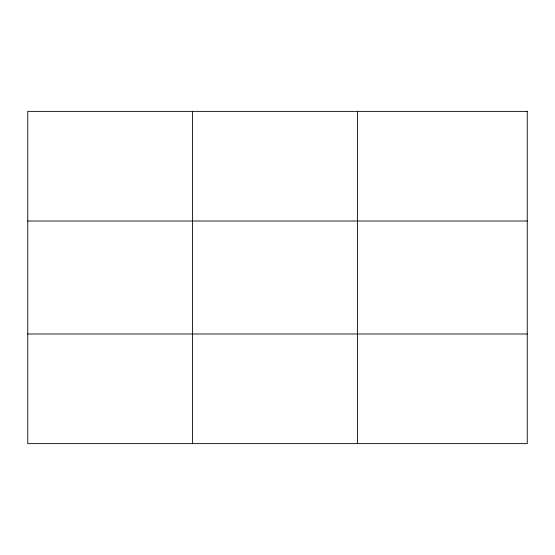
<?xml version="1.0" encoding="UTF-8"?>
<svg xmlns="http://www.w3.org/2000/svg" width="555" height="555" viewBox="0 0 555 555"><rect width="100%" height="100%" fill="white"/><g stroke="black" fill="none" stroke-linecap="round" stroke-linejoin="round"><path stroke-width="0.83" d="M192.585 111.375L192.585 443.625M357.42 111.375L357.42 443.625M27.75 221.015L527.25 221.015M27.75 333.985L527.25 333.985M527.25 111.375L527.25 443.625L27.75 443.625L27.75 111.375L527.25 111.375"/></g></svg>
